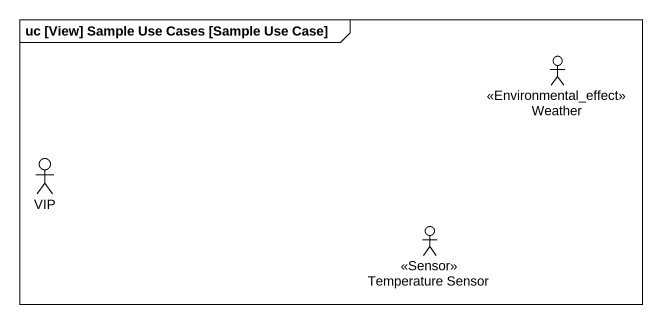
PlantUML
@startuml
mainframe uc [View] Sample Use Cases [Sample Use Case]
actor Weather <<Environmental_effect>>
actor VIP
actor "Temperature Sensor" as Temperature_Sensor <<Sensor>>
@enduml
